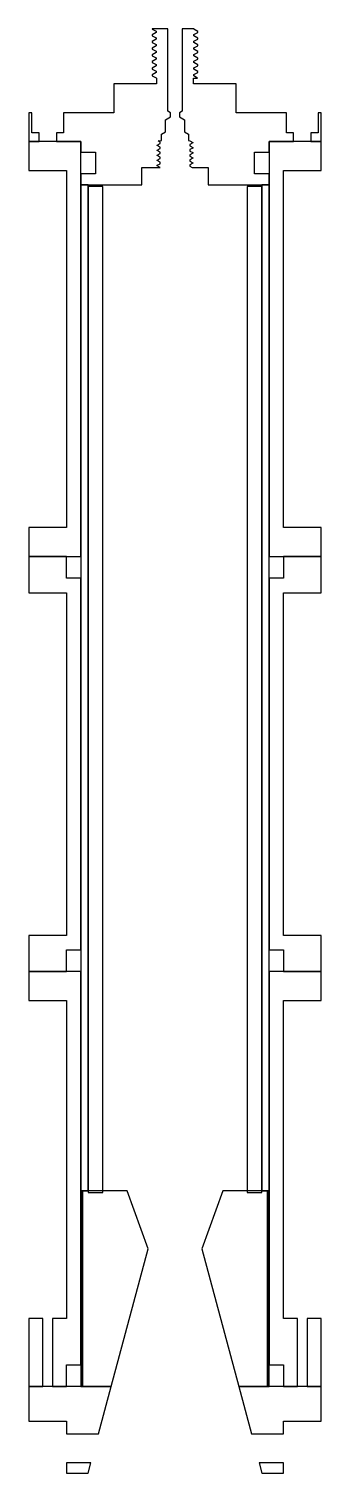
# Model space of a CAD drawing. Header units: millimetres. Extents: x -51 to 51, y 33 to 533.
import ezdxf

# ---------------------------------------------------------------- set-up
doc = ezdxf.new("R2010")
doc.units = ezdxf.units.MM
doc.layers.get('0').update_dxf_attribs({"linetype": 'CONTINUOUS'})

msp = doc.modelspace()

# ---------------------------------------------------------------- linework, layer by layer
for points in [[(-1.5, 503.5), (-2.5, 504.1), (-2.5, 532.55), (-7.86, 532.55), (-7.86, 532.5), (-6.56, 531.75), (-6.56, 531.29), (-7.86, 530.54), (-7.86, 530.19), (-6.56, 529.44), (-6.56, 528.98), (-7.86, 528.23), (-7.86, 527.88), (-6.56, 527.13), (-6.56, 526.67), (-7.86, 525.92), (-7.86, 525.58), (-6.56, 524.83), (-6.56, 524.36), (-7.86, 523.61), (-7.86, 523.27), (-6.56, 522.52), (-6.56, 522.05), (-7.86, 521.3), (-7.86, 520.96), (-6.56, 520.21), (-6.56, 519.74), (-7.86, 518.99), (-7.86, 518.65), (-6.56, 517.9), (-6.56, 517.43), (-7.86, 516.69), (-7.86, 516.34), (-6.56, 515.59), (-6.56, 515.55), (-6.4, 515.55), (-6.4, 513.55), (-21.2, 513.55), (-21.2, 503.55), (-38.5, 503.55), (-38.5, 496.55), (-41, 496.55), (-41, 493.55), (-32.5, 493.55), (-32.5, 489.85), (-27.5, 489.85), (-27.5, 482.35), (-32.5, 482.35), (-32.5, 478.55), (-11.5, 478.55), (-11.5, 484.55), (-5.14, 484.55), (-5.14, 484.64), (-6.11, 485.21), (-6.11, 485.35), (-5.14, 485.92), (-5.14, 486.39), (-6.11, 486.96), (-6.11, 487.1), (-5.14, 487.67), (-5.14, 488.14), (-6.11, 488.71), (-6.11, 488.85), (-5.14, 489.42), (-5.14, 489.89), (-6.11, 490.46), (-6.11, 490.6), (-5.14, 491.17), (-5.14, 491.64), (-6.11, 492.21), (-6.11, 492.35), (-5.14, 492.92), (-5.14, 493.39), (-5.84, 493.8), (-5.14, 493.8), (-4.65, 493.91), (-4.65, 496.1), (-3.25, 496.94), (-3.25, 501.1), (-1.5, 502.15)], [(2.5, 504.1), (1.5, 503.5), (1.5, 502.15), (3.25, 501.1), (3.25, 496.94), (4.65, 496.1), (4.65, 493.91), (5.14, 493.8), (5.14, 493.79), (6.11, 493.23), (6.11, 493.08), (5.14, 492.52), (5.14, 492.04), (6.11, 491.48), (6.11, 491.33), (5.14, 490.77), (5.14, 490.29), (6.11, 489.73), (6.11, 489.58), (5.14, 489.02), (5.14, 488.54), (6.11, 487.98), (6.11, 487.83), (5.14, 487.27), (5.14, 486.79), (6.11, 486.23), (6.11, 486.08), (5.14, 485.52), (5.14, 485.04), (5.99, 484.55), (11.5, 484.55), (11.5, 478.55), (32.5, 478.55), (32.5, 482.35), (27.5, 482.35), (27.5, 489.85), (32.5, 489.85), (32.5, 493.55), (41, 493.55), (41, 496.55), (38.5, 496.55), (38.5, 503.55), (21.2, 503.55), (21.2, 513.55), (6.4, 513.55), (6.4, 515.55), (7.83, 515.55), (6.56, 516.28), (6.56, 516.74), (7.86, 517.49), (7.86, 517.84), (6.56, 518.59), (6.56, 519.05), (7.86, 519.8), (7.86, 520.15), (6.56, 520.9), (6.56, 521.36), (7.86, 522.11), (7.86, 522.46), (6.56, 523.21), (6.56, 523.67), (7.86, 524.42), (7.86, 524.77), (6.56, 525.52), (6.56, 525.98), (7.86, 526.73), (7.86, 527.08), (6.56, 527.83), (6.56, 528.29), (7.86, 529.04), (7.86, 529.39), (6.56, 530.13), (6.56, 530.6), (7.86, 531.35), (7.86, 531.69), (6.56, 532.44), (6.56, 532.55), (2.5, 532.55)], [(-49.5, 503.55), (-50.5, 503.55), (-50.5, 493.55), (-47, 493.55), (-47, 496.55), (-49.5, 496.55)], [(50.5, 503.55), (49.5, 503.55), (49.5, 496.55), (47, 496.55), (47, 493.55), (50.5, 493.55)], [(-50.5, 350), (-32.5, 350), (-32.5, 493.55), (-50.5, 493.55), (-50.5, 483.55), (-37.5, 483.55), (-37.5, 360), (-50.5, 360)], [(32.5, 350), (50.5, 350), (50.5, 360), (37.5, 360), (37.5, 483.55), (50.5, 483.55), (50.5, 493.55), (32.5, 493.55)], [(-32.5, 478.55), (-32.5, 130.55), (-30, 130.55), (-30, 478.55)], [(-30, 478), (-30, 130), (-25, 130), (-25, 478)], [(30, 130), (30, 478), (25, 478), (25, 130)], [(32.5, 130.55), (32.5, 478.55), (30, 478.55), (30, 130.55)], [(-50.5, 350), (-50.5, 337.5), (-37.5, 337.5), (-37.5, 218.95), (-50.5, 218.95), (-50.5, 206.45), (-37.5, 206.45), (-37.5, 213.95), (-32.5, 213.95), (-32.5, 342.5), (-37.5, 342.5), (-37.5, 350)], [(50.5, 337.5), (50.5, 350), (37.5, 350), (37.5, 342.5), (32.5, 342.5), (32.5, 213.95), (37.5, 213.95), (37.5, 206.45), (50.5, 206.45), (50.5, 218.95), (37.5, 218.95), (37.5, 337.5)], [(-37.5, 62.9), (-37.5, 70.4), (-32.5, 70.4), (-32.5, 206.45), (-50.5, 206.45), (-50.5, 196.45), (-37.5, 196.45), (-37.5, 86.4), (-42.3, 86.4), (-42.3, 62.9)], [(37.5, 70.4), (37.5, 62.9), (42.3, 62.9), (42.3, 86.4), (37.5, 86.4), (37.5, 196.45), (50.5, 196.45), (50.5, 206.45), (32.5, 206.45), (32.5, 70.4)], [(-32.5, 130.55), (-32.5, 62.9), (-32, 62.9), (-32, 130.55)], [(-32, 130.55), (-32, 62.9), (-22.03, 62.9), (-9.26, 110.55), (-16.54, 130.55)], [(32, 62.9), (32, 130.55), (16.54, 130.55), (9.26, 110.55), (22.02, 62.9)], [(32.5, 62.9), (32.5, 130.55), (32, 130.55), (32, 62.9)], [(-45.7, 86.4), (-50.5, 86.4), (-50.5, 62.9), (-45.7, 62.9)], [(50.5, 86.4), (45.7, 86.4), (45.7, 62.9), (50.5, 62.9)], [(-37.5, 46.47), (-26.43, 46.47), (-22.03, 62.9), (-50.5, 62.9), (-50.5, 50.9), (-37.5, 50.9)], [(26.43, 46.47), (37.5, 46.47), (37.5, 50.9), (50.5, 50.9), (50.5, 62.9), (22.02, 62.9)], [(-29.11, 36.47), (-37.5, 36.47), (-37.5, 32.9), (-30.06, 32.9)], [(37.5, 36.47), (29.11, 36.47), (30.06, 32.9), (37.5, 32.9)]]:
    msp.add_lwpolyline(points, close=True)

doc.saveas('drawing.dxf')
